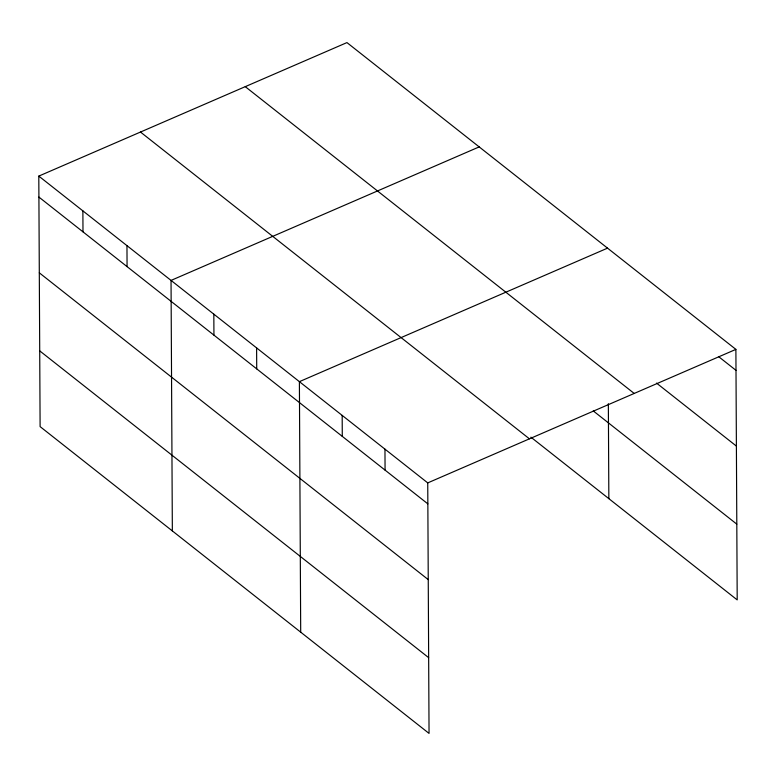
<?xml version="1.0" encoding="UTF-8"?>
<svg xmlns="http://www.w3.org/2000/svg" width="776" height="776" viewBox="0 0 776 776"><rect width="100%" height="100%" fill="white"/><g stroke="black" fill="none" stroke-linecap="round" stroke-linejoin="round"><path stroke-width="1.16" d="M38.8 176.103L427.741 482.895L429.05 733.407L40.109 426.616L38.8 176.103L346.95 42.593L735.89 349.384L737.2 599.897L530.891 437.16M479.19 146.897L171.04 280.417L172.35 530.929M607.54 248.145L299.39 381.656L300.7 632.168M427.741 482.895L735.89 349.384M718.886 356.844L735.997 370.346M656.535 383.101L736.395 446.093M245.255 86.65L634.196 393.442M593.242 410.902L736.802 524.139M140.485 132.046L529.436 438.838M38.907 197.075L427.857 503.867M39.304 272.822L428.245 579.614M39.712 350.868L428.662 657.66M608.355 403.685L608.85 498.648M384.964 449.149L385.071 470.12M342.177 415.402L342.284 436.364M256.604 347.91L256.72 368.872M213.827 314.164L213.934 335.125M126.963 245.643L127.07 266.614M82.877 210.878L82.993 231.84"/></g></svg>
